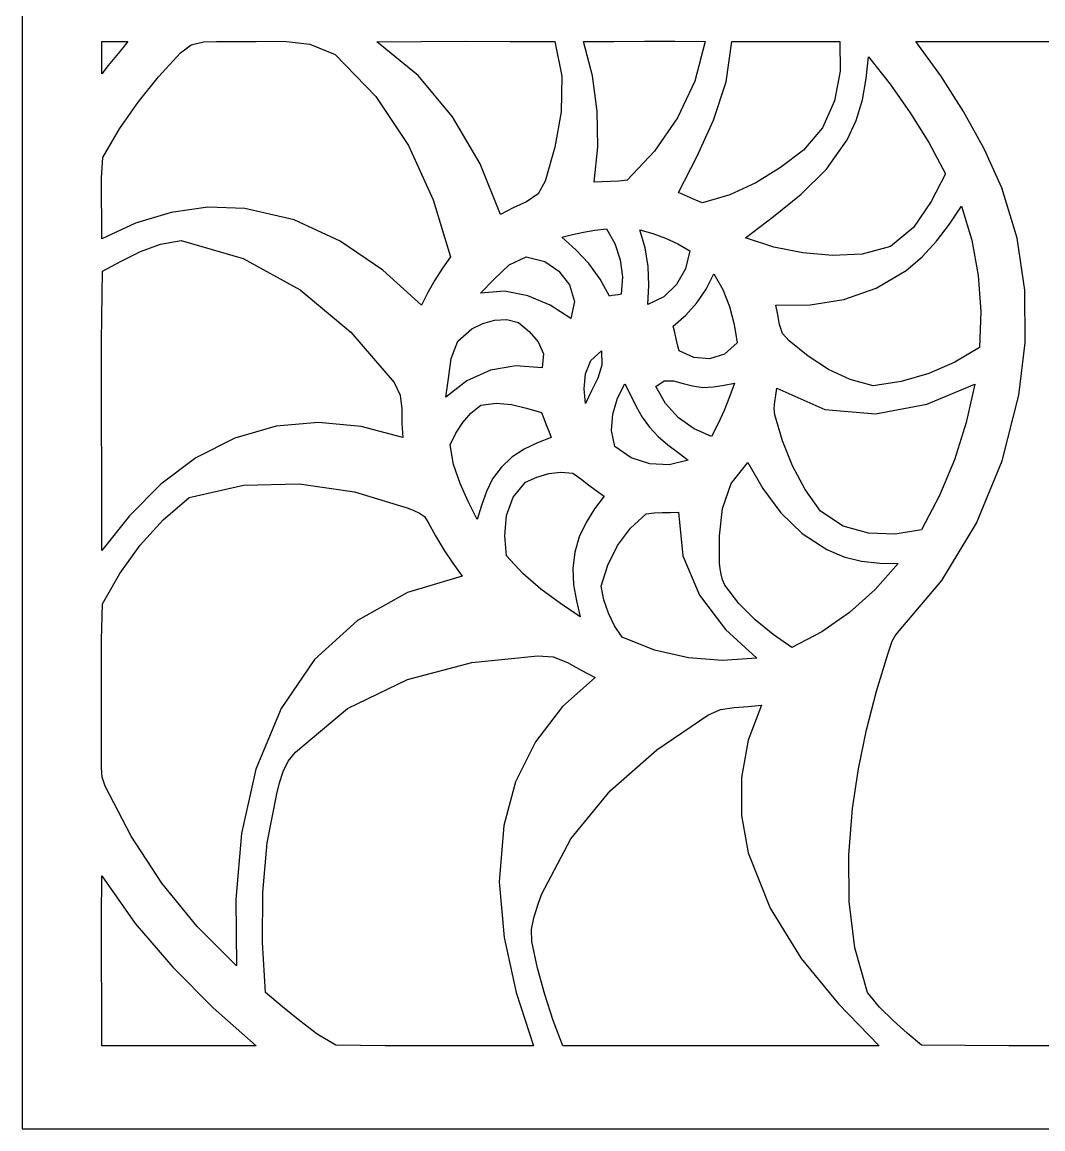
# Model space of a CAD drawing. Extents: x 0 to 72, y 0 to 127.
# Drawn here: x 0.51 to 41.42, y 50.46 to 94.81 of the extents above; entities that cross this region are included whole.
import ezdxf

# ---------------------------------------------------------------- set-up
doc = ezdxf.new("R2010")
doc.units = 0
doc.layers.add('Hacdc.withtext.simplified', color=7, linetype='CONTINUOUS')

msp = doc.modelspace()

# ---------------------------------------------------------------- linework, layer by layer
at = {"layer": 'Hacdc.withtext.simplified', "color": 7}
for p, q in [((0.514602, 107.592173), (0.514602, 88.549329)), ((0.514602, 107.592173), (0.514602, 88.549329)), ((3.710116, 93.712231), (3.710116, 94.035402)), ((3.710116, 94.035402), (3.966115, 94.035402)), ((3.710116, 93.712231), (3.710116, 94.035402)), ((3.710116, 94.035402), (3.966115, 94.035402)), ((3.966115, 94.035402), (4.223981, 94.035402)), ((3.966115, 94.035402), (4.223981, 94.035402)), ((4.223981, 94.035402), (4.485951, 94.035402)), ((4.223981, 94.035402), (4.485951, 94.035402)), ((4.485951, 94.035402), (4.753892, 94.035402)), ((4.485951, 94.035402), (4.753892, 94.035402)), ((4.753892, 94.035402), (4.494907, 93.712231)), ((4.753892, 94.035402), (4.494907, 93.712231)), ((7.282912, 93.898446), (7.778864, 94.021222)), ((7.282912, 93.898446), (7.778864, 94.021222)), ((7.778864, 94.021222), (8.306909, 94.037641)), ((7.778864, 94.021222), (8.306909, 94.037641)), ((8.306909, 94.037641), (8.823013, 94.035402)), ((8.306909, 94.037641), (8.823013, 94.035402)), ((8.823013, 94.035402), (9.895896, 94.036895)), ((8.823013, 94.035402), (9.895896, 94.036895)), ((9.895896, 94.036895), (10.982588, 94.046598)), ((9.895896, 94.036895), (10.982588, 94.046598)), ((10.982588, 94.046598), (12.0495, 93.920464)), ((10.982588, 94.046598), (12.0495, 93.920464)), ((14.724059, 94.012639), (16.510084, 94.035402)), ((14.724059, 94.012639), (16.510084, 94.035402)), ((16.386189, 92.670694), (14.724059, 94.012639)), ((16.386189, 92.670694), (14.724059, 94.012639)), ((16.510084, 94.035402), (18.292377, 94.041)), ((16.510084, 94.035402), (18.292377, 94.041)), ((18.292377, 94.041), (20.07467, 94.038015)), ((18.292377, 94.041), (20.07467, 94.038015)), ((20.07467, 94.038015), (21.860694, 94.035402)), ((20.07467, 94.038015), (21.860694, 94.035402)), ((21.860694, 94.035402), (22.142443, 92.644199)), ((21.860694, 94.035402), (22.142443, 92.644199)), ((23.011199, 94.035402), (24.228875, 94.038388)), ((23.011199, 94.035402), (24.228875, 94.038388)), ((23.371314, 92.662485), (23.011199, 94.035402)), ((23.371314, 92.662485), (23.011199, 94.035402)), ((24.228875, 94.038388), (25.450283, 94.043985)), ((24.228875, 94.038388), (25.450283, 94.043985)), ((25.450283, 94.043985), (26.672064, 94.044732)), ((25.450283, 94.043985), (26.672064, 94.044732)), ((26.672064, 94.044732), (27.88974, 94.035402)), ((26.672064, 94.044732), (27.88974, 94.035402)), ((27.88974, 94.035402), (27.475141, 92.447161)), ((27.88974, 94.035402), (27.475141, 92.447161)), ((28.723791, 92.416934), (28.954787, 94.035402)), ((28.723791, 92.416934), (28.954787, 94.035402)), ((28.954787, 94.035402), (30.029164, 94.035402)), ((28.954787, 94.035402), (30.029164, 94.035402)), ((30.029164, 94.035402), (31.109511, 94.035402)), ((30.029164, 94.035402), (31.109511, 94.035402)), ((31.109511, 94.035402), (32.193217, 94.035402)), ((31.109511, 94.035402), (32.193217, 94.035402)), ((32.193217, 94.035402), (33.279534, 94.035402)), ((32.193217, 94.035402), (33.279534, 94.035402)), ((33.279534, 94.035402), (33.295954, 92.838997)), ((33.279534, 94.035402), (33.295954, 92.838997)), ((37.327011, 92.662111), (36.326151, 94.035402)), ((36.326151, 94.035402), (43.991578, 94.035402)), ((37.327011, 92.662111), (36.326151, 94.035402)), ((36.326151, 94.035402), (43.991578, 94.035402)), ((3.710116, 93.389433), (3.710116, 93.712231)), ((3.710116, 93.389433), (3.710116, 93.712231)), ((4.494907, 93.712231), (4.23219, 93.389433)), ((4.494907, 93.712231), (4.23219, 93.389433)), ((5.981644, 92.620689), (6.863088, 93.581992)), ((5.981644, 92.620689), (6.863088, 93.581992)), ((6.863088, 93.581992), (7.282912, 93.898446)), ((6.863088, 93.581992), (7.282912, 93.898446)), ((12.0495, 93.920464), (13.062302, 93.514074)), ((12.0495, 93.920464), (13.062302, 93.514074)), ((3.710116, 93.066262), (3.710116, 93.389433)), ((3.710116, 93.066262), (3.710116, 93.389433)), ((4.23219, 93.389433), (3.969101, 93.066262)), ((4.23219, 93.389433), (3.969101, 93.066262)), ((13.062302, 93.514074), (14.689354, 91.83142)), ((13.062302, 93.514074), (14.689354, 91.83142)), ((34.341969, 92.555383), (34.430039, 93.423392)), ((34.341969, 92.555383), (34.430039, 93.423392)), ((34.430039, 93.423392), (35.296182, 92.326625)), ((34.430039, 93.423392), (35.296182, 92.326625)), ((3.710116, 92.743091), (3.710116, 93.066262)), ((3.969101, 93.066262), (3.710116, 92.743091)), ((3.710116, 92.743091), (3.710116, 93.066262)), ((3.969101, 93.066262), (3.710116, 92.743091)), ((3.710116, 92.743091), (3.710116, 92.743091)), ((3.710116, 92.743091), (3.710116, 92.743091)), ((33.295954, 92.838997), (33.07466, 91.654907)), ((33.295954, 92.838997), (33.07466, 91.654907)), ((5.164013, 91.604155), (5.981644, 92.620689)), ((5.164013, 91.604155), (5.981644, 92.620689)), ((17.765078, 91.014535), (16.386189, 92.670694)), ((17.765078, 91.014535), (16.386189, 92.670694)), ((22.142443, 92.644199), (22.116321, 91.218663)), ((22.142443, 92.644199), (22.116321, 91.218663)), ((23.559769, 91.247025), (23.371314, 92.662485)), ((23.559769, 91.247025), (23.371314, 92.662485)), ((27.475141, 92.447161), (26.779166, 90.969381)), ((27.475141, 92.447161), (26.779166, 90.969381)), ((27.475141, 92.447161), (27.475141, 92.447161)), ((27.475141, 92.447161), (27.475141, 92.447161)), ((28.225226, 90.881311), (28.723791, 92.416934)), ((28.225226, 90.881311), (28.723791, 92.416934)), ((34.187847, 91.697449), (34.341969, 92.555383)), ((34.187847, 91.697449), (34.341969, 92.555383)), ((35.296182, 92.326625), (36.102245, 91.179106)), ((35.296182, 92.326625), (36.102245, 91.179106)), ((38.243534, 91.227246), (37.327011, 92.662111)), ((38.243534, 91.227246), (37.327011, 92.662111)), ((14.689354, 91.83142), (15.996966, 89.864031)), ((14.689354, 91.83142), (15.996966, 89.864031)), ((4.418406, 90.527913), (5.164013, 91.604155)), ((4.418406, 90.527913), (5.164013, 91.604155)), ((33.07466, 91.654907), (32.593635, 90.573067)), ((33.07466, 91.654907), (32.593635, 90.573067)), ((33.07466, 91.654907), (33.07466, 91.654907)), ((33.07466, 91.654907), (33.07466, 91.654907)), ((33.94155, 90.869743), (34.187847, 91.697449)), ((33.94155, 90.869743), (34.187847, 91.697449)), ((18.864457, 89.128872), (17.765078, 91.014535)), ((18.864457, 89.128872), (17.765078, 91.014535)), ((22.116321, 91.218663), (21.866665, 89.80171)), ((22.116321, 91.218663), (21.866665, 89.80171)), ((22.116321, 91.218663), (22.116321, 91.218663)), ((22.116321, 91.218663), (22.116321, 91.218663)), ((23.580294, 89.814398), (23.559769, 91.247025)), ((23.580294, 89.814398), (23.559769, 91.247025)), ((26.779166, 90.969381), (25.855553, 89.63602)), ((26.779166, 90.969381), (25.855553, 89.63602)), ((36.102245, 91.179106), (36.844493, 89.980089)), ((36.102245, 91.179106), (36.844493, 89.980089)), ((39.064523, 89.728568), (38.243534, 91.227246)), ((39.064523, 89.728568), (38.243534, 91.227246)), ((3.752658, 89.387857), (4.418406, 90.527913)), ((3.752658, 89.387857), (4.418406, 90.527913)), ((27.558733, 89.409875), (28.225226, 90.881311)), ((27.558733, 89.409875), (28.225226, 90.881311)), ((32.593635, 90.573067), (31.830862, 89.682667)), ((32.593635, 90.573067), (31.830862, 89.682667)), ((33.577703, 90.090922), (33.94155, 90.869743)), ((33.577703, 90.090922), (33.94155, 90.869743)), ((32.75037, 88.913923), (33.577703, 90.090922)), ((32.75037, 88.913923), (33.577703, 90.090922)), ((15.996966, 89.864031), (16.992975, 87.692888)), ((15.996966, 89.864031), (16.992975, 87.692888)), ((21.866665, 89.80171), (21.477068, 88.435883)), ((21.866665, 89.80171), (21.477068, 88.435883)), ((23.437367, 88.390729), (23.580294, 89.814398)), ((23.437367, 88.390729), (23.580294, 89.814398)), ((25.855553, 89.63602), (24.75804, 88.48141)), ((25.855553, 89.63602), (24.75804, 88.48141)), ((31.830862, 89.682667), (30.90501, 88.983707)), ((31.830862, 89.682667), (30.90501, 88.983707)), ((36.844493, 89.980089), (37.518824, 88.730693)), ((36.844493, 89.980089), (37.518824, 88.730693)), ((39.777291, 88.163837), (39.064523, 89.728568)), ((39.777291, 88.163837), (39.064523, 89.728568)), ((3.695189, 88.572092), (3.752658, 89.387857)), ((3.695189, 88.572092), (3.752658, 89.387857)), ((26.824694, 87.982473), (27.558733, 89.409875)), ((26.824694, 87.982473), (27.558733, 89.409875)), ((19.688058, 87.098417), (18.864457, 89.128872)), ((19.688058, 87.098417), (18.864457, 89.128872)), ((30.90501, 88.983707), (29.919076, 88.373562)), ((30.90501, 88.983707), (29.919076, 88.373562)), ((31.734955, 87.91754), (32.75037, 88.913923)), ((31.734955, 87.91754), (32.75037, 88.913923)), ((37.518824, 88.730693), (36.948237, 87.624969)), ((37.518824, 88.730693), (36.948237, 87.624969)), ((0.514602, 88.549329), (0.514602, 69.506484)), ((0.514602, 88.549329), (0.514602, 69.506484)), ((3.691457, 87.755955), (3.695189, 88.572092)), ((3.691457, 87.755955), (3.695189, 88.572092)), ((3.695189, 88.572092), (3.695189, 88.572092)), ((3.695189, 88.572092), (3.695189, 88.572092)), ((21.477068, 88.435883), (21.191588, 87.924257)), ((21.477068, 88.435883), (21.191588, 87.924257)), ((23.760538, 88.404909), (23.437367, 88.390729)), ((23.760538, 88.404909), (23.437367, 88.390729)), ((24.08968, 88.41909), (23.760538, 88.404909)), ((24.08968, 88.41909), (23.760538, 88.404909)), ((24.422927, 88.441481), (24.08968, 88.41909)), ((24.422927, 88.441481), (24.08968, 88.41909)), ((24.75804, 88.48141), (24.422927, 88.441481)), ((24.75804, 88.48141), (24.422927, 88.441481)), ((29.919076, 88.373562), (28.877167, 87.891045)), ((29.919076, 88.373562), (28.877167, 87.891045)), ((21.191588, 87.924257), (20.726237, 87.605564)), ((21.191588, 87.924257), (20.726237, 87.605564)), ((27.064273, 87.87761), (26.824694, 87.982473)), ((27.064273, 87.87761), (26.824694, 87.982473)), ((27.303853, 87.770135), (27.064273, 87.87761)), ((27.303853, 87.770135), (27.064273, 87.87761)), ((28.877167, 87.891045), (27.783012, 87.574591)), ((28.877167, 87.891045), (27.783012, 87.574591)), ((30.624008, 87.02714), (31.734955, 87.91754)), ((30.624008, 87.02714), (31.734955, 87.91754)), ((40.393033, 86.156518), (39.777291, 88.163837)), ((40.393033, 86.156518), (39.777291, 88.163837)), ((3.707504, 86.939817), (3.691457, 87.755955)), ((3.707504, 86.939817), (3.691457, 87.755955)), ((7.955376, 87.395839), (6.487672, 87.186487)), ((7.955376, 87.395839), (6.487672, 87.186487)), ((9.440994, 87.347699), (7.955376, 87.395839)), ((9.440994, 87.347699), (7.955376, 87.395839)), ((16.992975, 87.692888), (17.685218, 85.398223)), ((16.992975, 87.692888), (17.685218, 85.398223)), ((20.189235, 87.367851), (19.688058, 87.098417)), ((20.189235, 87.367851), (19.688058, 87.098417)), ((20.726237, 87.605564), (20.189235, 87.367851)), ((20.726237, 87.605564), (20.189235, 87.367851)), ((27.543432, 87.667138), (27.303853, 87.770135)), ((27.543432, 87.667138), (27.303853, 87.770135)), ((27.783012, 87.574591), (27.543432, 87.667138)), ((27.783012, 87.574591), (27.543432, 87.667138)), ((36.948237, 87.624969), (36.230244, 86.585672)), ((36.948237, 87.624969), (36.230244, 86.585672)), ((36.948237, 87.624969), (36.948237, 87.624969)), ((36.948237, 87.624969), (36.948237, 87.624969)), ((37.68041, 86.715911), (38.158076, 87.438381)), ((37.68041, 86.715911), (38.158076, 87.438381)), ((38.158076, 87.438381), (38.567824, 86.068075)), ((38.158076, 87.438381), (38.567824, 86.068075)), ((3.710116, 86.123679), (3.707504, 86.939817)), ((3.710116, 86.123679), (3.707504, 86.939817)), ((6.487672, 87.186487), (5.064002, 86.751736)), ((6.487672, 87.186487), (5.064002, 86.751736)), ((11.414726, 86.888691), (9.440994, 87.347699)), ((11.414726, 86.888691), (9.440994, 87.347699)), ((29.508582, 86.168833), (30.624008, 87.02714)), ((29.508582, 86.168833), (30.624008, 87.02714)), ((5.064002, 86.751736), (3.710116, 86.123679)), ((5.064002, 86.751736), (3.710116, 86.123679)), ((13.264937, 86.038594), (11.414726, 86.888691)), ((13.264937, 86.038594), (11.414726, 86.888691)), ((23.467967, 86.468867), (23.927348, 86.531561)), ((23.467967, 86.468867), (23.927348, 86.531561)), ((23.927348, 86.531561), (24.266193, 85.935971)), ((23.927348, 86.531561), (24.266193, 85.935971)), ((25.484242, 85.760578), (25.269292, 86.486407)), ((25.269292, 86.486407), (25.79174, 86.336016)), ((25.484242, 85.760578), (25.269292, 86.486407)), ((25.269292, 86.486407), (25.79174, 86.336016)), ((36.230244, 86.585672), (35.320066, 85.813569)), ((36.230244, 86.585672), (35.320066, 85.813569)), ((37.162067, 86.027399), (37.68041, 86.715911)), ((37.162067, 86.027399), (37.68041, 86.715911)), ((6.055906, 85.909102), (6.884359, 86.055761)), ((6.055906, 85.909102), (6.884359, 86.055761)), ((6.884359, 86.055761), (9.372329, 85.332171)), ((6.884359, 86.055761), (9.372329, 85.332171)), ((14.971102, 84.873909), (13.264937, 86.038594)), ((14.971102, 84.873909), (13.264937, 86.038594)), ((22.137592, 86.191597), (22.573089, 86.292728)), ((22.137592, 86.191597), (22.573089, 86.292728)), ((22.70706, 85.689301), (22.137592, 86.191597)), ((22.70706, 85.689301), (22.137592, 86.191597)), ((22.573089, 86.292728), (23.016423, 86.387142)), ((22.573089, 86.292728), (23.016423, 86.387142)), ((23.016423, 86.387142), (23.467967, 86.468867)), ((23.016423, 86.387142), (23.467967, 86.468867)), ((23.016423, 86.387142), (23.016423, 86.387142)), ((23.016423, 86.387142), (23.016423, 86.387142)), ((25.79174, 86.336016), (26.302619, 86.15204)), ((25.79174, 86.336016), (26.302619, 86.15204)), ((26.302619, 86.15204), (26.797078, 85.925149)), ((26.302619, 86.15204), (26.797078, 85.925149)), ((30.636322, 85.795283), (29.508582, 86.168833)), ((30.636322, 85.795283), (29.508582, 86.168833)), ((38.567824, 86.068075), (38.83166, 84.655601)), ((38.567824, 86.068075), (38.83166, 84.655601)), ((40.693067, 84.074938), (40.393033, 86.156518)), ((40.693067, 84.074938), (40.393033, 86.156518)), ((4.487443, 85.233279), (5.25992, 85.613546)), ((4.487443, 85.233279), (5.25992, 85.613546)), ((5.25992, 85.613546), (6.055906, 85.909102)), ((5.25992, 85.613546), (6.055906, 85.909102)), ((23.224283, 85.131775), (22.70706, 85.689301)), ((23.224283, 85.131775), (22.70706, 85.689301)), ((24.266193, 85.935971), (24.481143, 85.284777)), ((24.266193, 85.935971), (24.481143, 85.284777)), ((25.596942, 85.015717), (25.484242, 85.760578)), ((25.596942, 85.015717), (25.484242, 85.760578)), ((26.797078, 85.925149), (27.271759, 85.647505)), ((26.797078, 85.925149), (27.271759, 85.647505)), ((27.271759, 85.647505), (27.101591, 84.919064)), ((27.271759, 85.647505), (27.101591, 84.919064)), ((31.801381, 85.559808), (30.636322, 85.795283)), ((31.801381, 85.559808), (30.636322, 85.795283)), ((35.320066, 85.813569), (34.174413, 85.511669)), ((35.320066, 85.813569), (34.174413, 85.511669)), ((36.588121, 85.398223), (37.162067, 86.027399)), ((36.588121, 85.398223), (37.162067, 86.027399)), ((3.731387, 84.831367), (4.487443, 85.233279)), ((3.731387, 84.831367), (4.487443, 85.233279)), ((9.372329, 85.332171), (11.658784, 84.07755)), ((9.372329, 85.332171), (11.658784, 84.07755)), ((17.685218, 85.398223), (17.358315, 84.944067)), ((17.685218, 85.398223), (17.358315, 84.944067)), ((20.039218, 85.083635), (20.711683, 85.404194)), ((20.039218, 85.083635), (20.711683, 85.404194)), ((20.711683, 85.404194), (21.455797, 85.216859)), ((20.711683, 85.404194), (21.455797, 85.216859)), ((21.455797, 85.216859), (22.017429, 84.833606)), ((21.455797, 85.216859), (22.017429, 84.833606)), ((24.481143, 85.284777), (24.568466, 84.599997)), ((24.481143, 85.284777), (24.568466, 84.599997)), ((32.986964, 85.464275), (31.801381, 85.559808)), ((32.986964, 85.464275), (31.801381, 85.559808)), ((34.174413, 85.511669), (32.986964, 85.464275)), ((34.174413, 85.511669), (32.986964, 85.464275)), ((35.942525, 84.854131), (36.588121, 85.398223)), ((35.942525, 84.854131), (36.588121, 85.398223)), ((3.70116, 82.02657), (3.731387, 84.831367)), ((3.70116, 82.02657), (3.731387, 84.831367)), ((16.513442, 83.471137), (14.971102, 84.873909)), ((16.513442, 83.471137), (14.971102, 84.873909)), ((17.358315, 84.944067), (17.051564, 84.468639)), ((17.358315, 84.944067), (17.051564, 84.468639)), ((19.43094, 84.512301), (20.039218, 85.083635)), ((19.43094, 84.512301), (20.039218, 85.083635)), ((22.017429, 84.833606), (22.449194, 84.27608)), ((22.017429, 84.833606), (22.449194, 84.27608)), ((23.677693, 84.514913), (23.224283, 85.131775)), ((23.677693, 84.514913), (23.224283, 85.131775)), ((25.626049, 84.257794), (25.596942, 85.015717)), ((25.626049, 84.257794), (25.596942, 85.015717)), ((27.101591, 84.919064), (26.741848, 84.290261)), ((27.101591, 84.919064), (26.741848, 84.290261)), ((27.101591, 84.919064), (27.101591, 84.919064)), ((27.101591, 84.919064), (27.101591, 84.919064)), ((27.932656, 84.114868), (28.230451, 84.718295)), ((27.932656, 84.114868), (28.230451, 84.718295)), ((28.230451, 84.718295), (28.595791, 84.091357)), ((28.230451, 84.718295), (28.595791, 84.091357)), ((34.743507, 84.143975), (35.942525, 84.854131)), ((34.743507, 84.143975), (35.942525, 84.854131)), ((17.051564, 84.468639), (16.768695, 83.976419)), ((17.051564, 84.468639), (16.768695, 83.976419)), ((18.878265, 83.947311), (19.43094, 84.512301)), ((18.878265, 83.947311), (19.43094, 84.512301)), ((22.449194, 84.27608), (22.645112, 83.616676)), ((22.449194, 84.27608), (22.645112, 83.616676)), ((24.054975, 83.833865), (23.677693, 84.514913)), ((24.054975, 83.833865), (23.677693, 84.514913)), ((24.568466, 84.599997), (24.523685, 83.902157)), ((24.568466, 84.599997), (24.523685, 83.902157)), ((25.589105, 83.493901), (25.626049, 84.257794)), ((25.589105, 83.493901), (25.626049, 84.257794)), ((26.741848, 84.290261), (26.226491, 83.801772)), ((26.741848, 84.290261), (26.226491, 83.801772)), ((38.83166, 84.655601), (38.939882, 83.21775)), ((38.83166, 84.655601), (38.939882, 83.21775)), ((11.658784, 84.07755), (13.694091, 82.389671)), ((11.658784, 84.07755), (13.694091, 82.389671)), ((16.768695, 83.976419), (16.513442, 83.471137)), ((16.768695, 83.976419), (16.513442, 83.471137)), ((19.845539, 84.023812), (18.878265, 83.947311)), ((19.845539, 84.023812), (18.878265, 83.947311)), ((18.878265, 83.947311), (18.878265, 83.947311)), ((18.878265, 83.947311), (18.878265, 83.947311)), ((20.784825, 83.845434), (19.845539, 84.023812)), ((20.784825, 83.845434), (19.845539, 84.023812)), ((21.676345, 83.462927), (20.784825, 83.845434)), ((21.676345, 83.462927), (20.784825, 83.845434)), ((24.155359, 83.851031), (24.054975, 83.833865)), ((24.155359, 83.851031), (24.054975, 83.833865)), ((24.281493, 83.867824), (24.155359, 83.851031)), ((24.281493, 83.867824), (24.155359, 83.851031)), ((24.411732, 83.884991), (24.281493, 83.867824)), ((24.411732, 83.884991), (24.281493, 83.867824)), ((24.523685, 83.902157), (24.411732, 83.884991)), ((24.523685, 83.902157), (24.411732, 83.884991)), ((27.556867, 83.564805), (27.932656, 84.114868)), ((27.556867, 83.564805), (27.932656, 84.114868)), ((28.595791, 84.091357), (28.867091, 83.411802)), ((28.595791, 84.091357), (28.867091, 83.411802)), ((33.444479, 83.695043), (34.743507, 84.143975)), ((33.444479, 83.695043), (34.743507, 84.143975)), ((40.705382, 81.963503), (40.693067, 84.074938)), ((40.705382, 81.963503), (40.693067, 84.074938)), ((22.499946, 82.927045), (21.676345, 83.462927)), ((22.499946, 82.927045), (21.676345, 83.462927)), ((22.645112, 83.616676), (22.499946, 82.927045)), ((22.645112, 83.616676), (22.499946, 82.927045)), ((26.226491, 83.801772), (25.589105, 83.493901)), ((26.226491, 83.801772), (25.589105, 83.493901)), ((27.113159, 83.069972), (27.556867, 83.564805)), ((27.113159, 83.069972), (27.556867, 83.564805)), ((28.867091, 83.411802), (29.054426, 82.69381)), ((28.867091, 83.411802), (29.054426, 82.69381)), ((30.7229, 83.471137), (32.089847, 83.480094)), ((30.7229, 83.471137), (32.089847, 83.480094)), ((30.794176, 83.082287), (30.7229, 83.471137)), ((30.794176, 83.082287), (30.7229, 83.471137)), ((32.089847, 83.480094), (33.444479, 83.695043)), ((32.089847, 83.480094), (33.444479, 83.695043)), ((26.61161, 82.632609), (27.113159, 83.069972)), ((26.61161, 82.632609), (27.113159, 83.069972)), ((30.861348, 82.689332), (30.794176, 83.082287)), ((30.861348, 82.689332), (30.794176, 83.082287)), ((38.939882, 83.21775), (38.882413, 81.770943)), ((38.939882, 83.21775), (38.882413, 81.770943)), ((17.978908, 82.029928), (18.537554, 82.519163)), ((17.978908, 82.029928), (18.537554, 82.519163)), ((18.537554, 82.519163), (18.977156, 82.730381)), ((18.537554, 82.519163), (18.977156, 82.730381)), ((18.977156, 82.730381), (19.450718, 82.864725)), ((18.977156, 82.730381), (19.450718, 82.864725)), ((18.977156, 82.730381), (18.977156, 82.730381)), ((18.977156, 82.730381), (18.977156, 82.730381)), ((19.450718, 82.864725), (19.936594, 82.888981)), ((19.450718, 82.864725), (19.936594, 82.888981)), ((19.936594, 82.888981), (20.412022, 82.768445)), ((19.936594, 82.888981), (20.412022, 82.768445)), ((20.412022, 82.768445), (20.828114, 82.408703)), ((20.412022, 82.768445), (20.828114, 82.408703)), ((26.672064, 82.377729), (26.61161, 82.632609)), ((26.672064, 82.377729), (26.61161, 82.632609)), ((29.054426, 82.69381), (29.167871, 81.952307)), ((29.054426, 82.69381), (29.167871, 81.952307)), ((30.992706, 82.329962), (30.861348, 82.689332)), ((30.992706, 82.329962), (30.861348, 82.689332)), ((13.694091, 82.389671), (15.427124, 80.365559)), ((13.694091, 82.389671), (15.427124, 80.365559)), ((20.828114, 82.408703), (21.200544, 81.997835)), ((20.828114, 82.408703), (21.200544, 81.997835)), ((26.728787, 82.125461), (26.672064, 82.377729)), ((26.728787, 82.125461), (26.672064, 82.377729)), ((26.785137, 81.876926), (26.728787, 82.125461)), ((26.785137, 81.876926), (26.728787, 82.125461)), ((31.255796, 82.042989), (30.992706, 82.329962)), ((31.255796, 82.042989), (30.992706, 82.329962)), ((32.00924, 81.418664), (31.255796, 82.042989)), ((32.00924, 81.418664), (31.255796, 82.042989)), ((3.696682, 79.223638), (3.70116, 82.02657)), ((3.696682, 79.223638), (3.70116, 82.02657)), ((17.712087, 81.326116), (17.978908, 82.029928)), ((17.712087, 81.326116), (17.978908, 82.029928)), ((21.200544, 81.997835), (21.412882, 81.519049)), ((21.200544, 81.997835), (21.412882, 81.519049)), ((23.303023, 81.248123), (23.735535, 81.635107)), ((23.303023, 81.248123), (23.735535, 81.635107)), ((23.735535, 81.635107), (23.752328, 81.066385)), ((23.735535, 81.635107), (23.752328, 81.066385)), ((26.845965, 81.635107), (26.785137, 81.876926)), ((26.845965, 81.635107), (26.785137, 81.876926)), ((27.439316, 81.365673), (26.845965, 81.635107)), ((27.439316, 81.365673), (26.845965, 81.635107)), ((29.167871, 81.952307), (28.658485, 81.50748)), ((29.167871, 81.952307), (28.658485, 81.50748)), ((38.882413, 81.770943), (37.899091, 81.185802)), ((38.882413, 81.770943), (37.899091, 81.185802)), ((40.458712, 79.866622), (40.705382, 81.963503)), ((40.458712, 79.866622), (40.705382, 81.963503)), ((17.596775, 80.533116), (17.712087, 81.326116)), ((17.596775, 80.533116), (17.712087, 81.326116)), ((21.412882, 81.519049), (21.349442, 80.954805)), ((21.412882, 81.519049), (21.349442, 80.954805)), ((23.088446, 80.717092), (23.303023, 81.248123)), ((23.088446, 80.717092), (23.303023, 81.248123)), ((28.062895, 81.317533), (27.439316, 81.365673)), ((28.062895, 81.317533), (27.439316, 81.365673)), ((28.658485, 81.50748), (28.062895, 81.317533)), ((28.658485, 81.50748), (28.062895, 81.317533)), ((28.658485, 81.50748), (28.658485, 81.50748)), ((28.658485, 81.50748), (28.658485, 81.50748)), ((32.826871, 80.889873), (32.00924, 81.418664)), ((32.826871, 80.889873), (32.00924, 81.418664)), ((37.899091, 81.185802), (36.847852, 80.728287)), ((37.899091, 81.185802), (36.847852, 80.728287)), ((37.899091, 81.185802), (37.899091, 81.185802)), ((37.899091, 81.185802), (37.899091, 81.185802)), ((19.285774, 80.858526), (18.33268, 80.438702)), ((19.285774, 80.858526), (18.33268, 80.438702)), ((20.306413, 81.032053), (19.285774, 80.858526)), ((20.306413, 81.032053), (19.285774, 80.858526)), ((21.349442, 80.954805), (20.306413, 81.032053)), ((21.349442, 80.954805), (20.306413, 81.032053)), ((23.037694, 80.11777), (23.088446, 80.717092)), ((23.037694, 80.11777), (23.088446, 80.717092)), ((23.752328, 81.066385), (23.583652, 80.53834)), ((23.752328, 81.066385), (23.583652, 80.53834)), ((33.700105, 80.484229), (32.826871, 80.889873)), ((33.700105, 80.484229), (32.826871, 80.889873)), ((36.847852, 80.728287), (35.748846, 80.406609)), ((36.847852, 80.728287), (35.748846, 80.406609)), ((15.427124, 80.365559), (15.669316, 79.865502)), ((15.427124, 80.365559), (15.669316, 79.865502)), ((17.493405, 79.776313), (17.596775, 80.533116)), ((17.493405, 79.776313), (17.596775, 80.533116)), ((18.33268, 80.438702), (17.493405, 79.776313)), ((18.33268, 80.438702), (17.493405, 79.776313)), ((23.583652, 80.53834), (23.331011, 80.031566)), ((23.583652, 80.53834), (23.331011, 80.031566)), ((24.369936, 79.738995), (24.672956, 80.320405)), ((24.369936, 79.738995), (24.672956, 80.320405)), ((24.672956, 80.320405), (24.900967, 79.868861)), ((24.672956, 80.320405), (24.900967, 79.868861)), ((25.908544, 80.206586), (26.249255, 80.433477)), ((25.908544, 80.206586), (26.249255, 80.433477)), ((26.249255, 80.433477), (26.619446, 80.439075)), ((26.249255, 80.433477), (26.619446, 80.439075)), ((26.619446, 80.439075), (27.001953, 80.334585)), ((26.619446, 80.439075), (27.001953, 80.334585)), ((27.001953, 80.334585), (27.378488, 80.22935)), ((27.001953, 80.334585), (27.378488, 80.22935)), ((28.220002, 80.192778), (28.642811, 80.264428)), ((28.220002, 80.192778), (28.642811, 80.264428)), ((28.642811, 80.264428), (29.061516, 80.342795)), ((28.642811, 80.264428), (29.061516, 80.342795)), ((29.061516, 80.342795), (28.864479, 79.789747)), ((29.061516, 80.342795), (28.864479, 79.789747)), ((29.061516, 80.342795), (29.061516, 80.342795)), ((29.061516, 80.342795), (29.061516, 80.342795)), ((34.621852, 80.22935), (33.700105, 80.484229)), ((34.621852, 80.22935), (33.700105, 80.484229)), ((35.748846, 80.406609), (34.621852, 80.22935)), ((35.748846, 80.406609), (34.621852, 80.22935)), ((36.766499, 79.494937), (38.6906, 80.297641)), ((36.766499, 79.494937), (38.6906, 80.297641)), ((38.6906, 80.297641), (38.351755, 78.76575)), ((38.6906, 80.297641), (38.351755, 78.76575)), ((15.669316, 79.865502), (15.73313, 79.308722)), ((15.669316, 79.865502), (15.73313, 79.308722)), ((23.096283, 79.526657), (23.037694, 80.11777)), ((23.037694, 80.11777), (23.037694, 80.11777)), ((23.096283, 79.526657), (23.037694, 80.11777)), ((23.037694, 80.11777), (23.037694, 80.11777)), ((23.331011, 80.031566), (23.096283, 79.526657)), ((23.331011, 80.031566), (23.096283, 79.526657)), ((24.900967, 79.868861), (25.123007, 79.413212)), ((24.900967, 79.868861), (25.123007, 79.413212)), ((26.300007, 79.525165), (25.908544, 80.206586)), ((26.300007, 79.525165), (25.908544, 80.206586)), ((27.378488, 80.22935), (27.797193, 80.167402)), ((27.378488, 80.22935), (27.797193, 80.167402)), ((27.797193, 80.167402), (28.220002, 80.192778)), ((27.797193, 80.167402), (28.220002, 80.192778)), ((30.675133, 79.597561), (30.722153, 79.866995)), ((30.675133, 79.597561), (30.722153, 79.866995)), ((30.722153, 79.866995), (30.765815, 80.138668)), ((30.722153, 79.866995), (30.765815, 80.138668)), ((30.765815, 80.138668), (32.677973, 79.283719)), ((30.765815, 80.138668), (32.677973, 79.283719)), ((39.790725, 77.229007), (40.458712, 79.866622)), ((39.790725, 77.229007), (40.458712, 79.866622)), ((18.502849, 79.147137), (18.899536, 79.458739)), ((18.502849, 79.147137), (18.899536, 79.458739)), ((18.899536, 79.458739), (19.50968, 79.54345)), ((18.899536, 79.458739), (19.50968, 79.54345)), ((19.50968, 79.54345), (20.12169, 79.490086)), ((19.50968, 79.54345), (20.12169, 79.490086)), ((20.12169, 79.490086), (20.729968, 79.347159)), ((20.12169, 79.490086), (20.729968, 79.347159)), ((24.182601, 79.104594), (24.369936, 79.738995)), ((24.182601, 79.104594), (24.369936, 79.738995)), ((25.123007, 79.413212), (25.364825, 78.974729)), ((25.123007, 79.413212), (25.364825, 78.974729)), ((26.819096, 78.954204), (26.300007, 79.525165)), ((26.819096, 78.954204), (26.300007, 79.525165)), ((28.864479, 79.789747), (28.651395, 79.251999)), ((28.864479, 79.789747), (28.651395, 79.251999)), ((30.651996, 79.332232), (30.675133, 79.597561)), ((30.651996, 79.332232), (30.675133, 79.597561)), ((34.719997, 79.113177), (36.766499, 79.494937)), ((34.719997, 79.113177), (36.766499, 79.494937)), ((3.704145, 76.424811), (3.696682, 79.223638)), ((3.704145, 76.424811), (3.696682, 79.223638)), ((15.73313, 79.308722), (15.729771, 78.729925)), ((15.73313, 79.308722), (15.729771, 78.729925)), ((18.169975, 78.767242), (18.502849, 79.147137)), ((18.169975, 78.767242), (18.502849, 79.147137)), ((20.729968, 79.347159), (21.328171, 79.16393)), ((20.729968, 79.347159), (21.328171, 79.16393)), ((21.328171, 79.16393), (21.424077, 78.922111)), ((21.328171, 79.16393), (21.424077, 78.922111)), ((24.139686, 78.448923), (24.182601, 79.104594)), ((24.139686, 78.448923), (24.182601, 79.104594)), ((25.364825, 78.974729), (25.652918, 78.574683)), ((25.364825, 78.974729), (25.364825, 78.974729)), ((25.364825, 78.974729), (25.652918, 78.574683)), ((25.364825, 78.974729), (25.364825, 78.974729)), ((27.442301, 78.51087), (26.819096, 78.954204)), ((27.442301, 78.51087), (26.819096, 78.954204)), ((28.651395, 79.251999), (28.414427, 78.726566)), ((28.651395, 79.251999), (28.414427, 78.726566)), ((30.680731, 79.073248), (30.651996, 79.332232)), ((30.680731, 79.073248), (30.651996, 79.332232)), ((30.98487, 78.031338), (30.680731, 79.073248)), ((30.98487, 78.031338), (30.680731, 79.073248)), ((32.677973, 79.283719), (34.719997, 79.113177)), ((32.677973, 79.283719), (34.719997, 79.113177)), ((10.690017, 78.625808), (9.036097, 78.144037)), ((10.690017, 78.625808), (9.036097, 78.144037)), ((12.393943, 78.767242), (10.690017, 78.625808)), ((12.393943, 78.767242), (10.690017, 78.625808)), ((14.101973, 78.603045), (12.393943, 78.767242)), ((14.101973, 78.603045), (12.393943, 78.767242)), ((15.767835, 78.166428), (14.101973, 78.603045)), ((15.767835, 78.166428), (14.101973, 78.603045)), ((15.729771, 78.729925), (15.767835, 78.166428)), ((15.729771, 78.729925), (15.767835, 78.166428)), ((17.893077, 78.336596), (18.169975, 78.767242)), ((17.893077, 78.336596), (18.169975, 78.767242)), ((21.424077, 78.922111), (21.519984, 78.673948)), ((21.424077, 78.922111), (21.519984, 78.673948)), ((21.519984, 78.673948), (21.61589, 78.421307)), ((21.519984, 78.673948), (21.61589, 78.421307)), ((25.652918, 78.574683), (26.000719, 78.200014)), ((25.652918, 78.574683), (26.000719, 78.200014)), ((28.145367, 78.211955), (27.442301, 78.51087)), ((28.145367, 78.211955), (27.442301, 78.51087)), ((28.414427, 78.726566), (28.145367, 78.211955)), ((28.414427, 78.726566), (28.145367, 78.211955)), ((38.351755, 78.76575), (37.881179, 77.274162)), ((38.351755, 78.76575), (37.881179, 77.274162)), ((9.036097, 78.144037), (7.472859, 77.356261)), ((9.036097, 78.144037), (7.472859, 77.356261)), ((15.767835, 78.166428), (15.767835, 78.166428)), ((15.767835, 78.166428), (15.767835, 78.166428)), ((17.663947, 77.871991), (17.893077, 78.336596)), ((17.663947, 77.871991), (17.893077, 78.336596)), ((17.893077, 78.336596), (17.893077, 78.336596)), ((17.893077, 78.336596), (17.893077, 78.336596)), ((21.711424, 78.166428), (21.165093, 77.953344)), ((21.711424, 78.166428), (21.165093, 77.953344)), ((21.61589, 78.421307), (21.711424, 78.166428)), ((21.61589, 78.421307), (21.711424, 78.166428)), ((24.268059, 77.8037), (24.139686, 78.448923)), ((24.268059, 77.8037), (24.139686, 78.448923)), ((26.000719, 78.200014), (26.390316, 77.874603)), ((26.000719, 78.200014), (26.390316, 77.874603)), ((17.803888, 77.07899), (17.663947, 77.871991)), ((17.803888, 77.07899), (17.663947, 77.871991)), ((20.63033, 77.701822), (20.135871, 77.382383)), ((20.63033, 77.701822), (20.135871, 77.382383)), ((21.165093, 77.953344), (20.63033, 77.701822)), ((21.165093, 77.953344), (20.63033, 77.701822)), ((24.928209, 77.355514), (24.268059, 77.8037)), ((24.928209, 77.355514), (24.268059, 77.8037)), ((26.390316, 77.874603), (26.800437, 77.570464)), ((26.390316, 77.874603), (26.800437, 77.570464)), ((31.38902, 77.027492), (30.98487, 78.031338)), ((31.38902, 77.027492), (30.98487, 78.031338)), ((7.472859, 77.356261), (6.06934, 76.296065)), ((7.472859, 77.356261), (6.06934, 76.296065)), ((20.135871, 77.382383), (19.708956, 76.965171)), ((20.135871, 77.382383), (19.708956, 76.965171)), ((25.666352, 77.106605), (24.928209, 77.355514)), ((25.666352, 77.106605), (24.928209, 77.355514)), ((27.207946, 77.259608), (26.439948, 77.07078)), ((27.207946, 77.259608), (26.439948, 77.07078)), ((26.800437, 77.570464), (27.207946, 77.259608)), ((26.800437, 77.570464), (27.207946, 77.259608)), ((28.932397, 76.328158), (29.594039, 77.168926)), ((28.932397, 76.328158), (29.594039, 77.168926)), ((29.594039, 77.168926), (30.20381, 76.119925)), ((29.594039, 77.168926), (30.20381, 76.119925)), ((37.881179, 77.274162), (37.28223, 75.837431)), ((37.881179, 77.274162), (37.28223, 75.837431)), ((38.757398, 74.732081), (39.790725, 77.229007)), ((38.757398, 74.732081), (39.790725, 77.229007)), ((18.063619, 76.3248), (17.803888, 77.07899)), ((18.063619, 76.3248), (17.803888, 77.07899)), ((19.708956, 76.965171), (19.367499, 76.514747)), ((19.708956, 76.965171), (19.367499, 76.514747)), ((21.14718, 76.575574), (21.621115, 76.718501)), ((21.14718, 76.575574), (21.621115, 76.718501)), ((21.621115, 76.718501), (22.103259, 76.780449)), ((21.621115, 76.718501), (22.103259, 76.780449)), ((22.103259, 76.780449), (22.585031, 76.73828)), ((22.103259, 76.780449), (22.585031, 76.73828)), ((22.585031, 76.73828), (22.901112, 76.510269)), ((22.585031, 76.73828), (22.901112, 76.510269)), ((26.439948, 77.07078), (25.666352, 77.106605)), ((26.439948, 77.07078), (25.666352, 77.106605)), ((31.896914, 76.082981), (31.38902, 77.027492)), ((31.896914, 76.082981), (31.38902, 77.027492)), ((3.710116, 73.632701), (3.704145, 76.424811)), ((3.710116, 73.632701), (3.704145, 76.424811)), ((6.06934, 76.296065), (4.817705, 75.032488)), ((6.06934, 76.296065), (4.817705, 75.032488)), ((9.387256, 76.257255), (11.616242, 76.313231)), ((9.387256, 76.257255), (11.616242, 76.313231)), ((11.616242, 76.313231), (13.833659, 75.986701)), ((11.616242, 76.313231), (13.833659, 75.986701)), ((18.395, 75.595612), (18.063619, 76.3248)), ((18.395, 75.595612), (18.063619, 76.3248)), ((19.367499, 76.514747), (19.117844, 75.999016)), ((19.367499, 76.514747), (19.117844, 75.999016)), ((20.194833, 75.781454), (20.689292, 76.375552)), ((20.194833, 75.781454), (20.689292, 76.375552)), ((20.689292, 76.375552), (21.14718, 76.575574)), ((20.689292, 76.375552), (21.14718, 76.575574)), ((22.901112, 76.510269), (23.213461, 76.273674)), ((22.901112, 76.510269), (23.213461, 76.273674)), ((23.213461, 76.273674), (23.52581, 76.03708)), ((23.213461, 76.273674), (23.52581, 76.03708)), ((28.581984, 75.321327), (28.932397, 76.328158)), ((28.581984, 75.321327), (28.932397, 76.328158)), ((7.203798, 75.763542), (9.387256, 76.257255)), ((7.203798, 75.763542), (9.387256, 76.257255)), ((13.833659, 75.986701), (15.980919, 75.332895)), ((13.833659, 75.986701), (15.980919, 75.332895)), ((19.117844, 75.999016), (18.924165, 75.444475)), ((19.117844, 75.999016), (18.924165, 75.444475)), ((23.52581, 76.03708), (23.841891, 75.809069)), ((23.52581, 76.03708), (23.841891, 75.809069)), ((30.20381, 76.119925), (30.925535, 75.151531)), ((30.20381, 76.119925), (30.925535, 75.151531)), ((32.512656, 75.21945), (31.896914, 76.082981)), ((32.512656, 75.21945), (31.896914, 76.082981)), ((37.28223, 75.837431), (36.560133, 74.47123)), ((37.28223, 75.837431), (36.560133, 74.47123)), ((6.169725, 74.871276), (7.203798, 75.763542)), ((6.169725, 74.871276), (7.203798, 75.763542)), ((18.750265, 74.879485), (18.395, 75.595612)), ((18.750265, 74.879485), (18.395, 75.595612)), ((18.924165, 75.444475), (18.750265, 74.879485)), ((18.924165, 75.444475), (18.750265, 74.879485)), ((19.929877, 75.038086), (20.194833, 75.781454)), ((19.929877, 75.038086), (20.194833, 75.781454)), ((23.841891, 75.809069), (23.455279, 75.301922)), ((23.841891, 75.809069), (23.455279, 75.301922)), ((4.817705, 75.032488), (3.710116, 73.632701)), ((4.817705, 75.032488), (3.710116, 73.632701)), ((15.980919, 75.332895), (16.211916, 75.238108)), ((15.980919, 75.332895), (16.211916, 75.238108)), ((16.211916, 75.238108), (16.438807, 75.137351)), ((16.211916, 75.238108), (16.438807, 75.137351)), ((16.438807, 75.137351), (16.633979, 74.998156)), ((16.438807, 75.137351), (16.633979, 74.998156)), ((16.633979, 74.998156), (16.769069, 74.788803)), ((16.633979, 74.998156), (16.769069, 74.788803)), ((19.853003, 74.226799), (19.929877, 75.038086)), ((19.853003, 74.226799), (19.929877, 75.038086)), ((23.455279, 75.301922), (23.11233, 74.763427)), ((23.455279, 75.301922), (23.11233, 74.763427)), ((24.894623, 74.538029), (25.524918, 75.106004)), ((24.894623, 74.538029), (25.524918, 75.106004)), ((25.524918, 75.106004), (25.844731, 75.142575)), ((25.524918, 75.106004), (25.844731, 75.142575)), ((25.844731, 75.142575), (26.166783, 75.157129)), ((25.844731, 75.142575), (26.166783, 75.157129)), ((26.166783, 75.157129), (26.492566, 75.163473)), ((26.166783, 75.157129), (26.492566, 75.163473)), ((26.492566, 75.163473), (26.824694, 75.174295)), ((26.492566, 75.163473), (26.824694, 75.174295)), ((26.824694, 75.174295), (26.987399, 73.418498)), ((26.824694, 75.174295), (26.987399, 73.418498)), ((28.455477, 74.229784), (28.581984, 75.321327)), ((28.455477, 74.229784), (28.581984, 75.321327)), ((30.925535, 75.151531), (31.774885, 74.319347)), ((30.925535, 75.151531), (31.774885, 74.319347)), ((33.411639, 74.614903), (32.512656, 75.21945)), ((33.411639, 74.614903), (32.512656, 75.21945)), ((5.243873, 73.845039), (6.169725, 74.871276)), ((5.243873, 73.845039), (6.169725, 74.871276)), ((16.769069, 74.788803), (17.081418, 74.218962)), ((16.769069, 74.788803), (17.081418, 74.218962)), ((23.11233, 74.763427), (22.841403, 74.186123)), ((23.11233, 74.763427), (22.841403, 74.186123)), ((24.380012, 73.842427), (24.894623, 74.538029)), ((24.380012, 73.842427), (24.894623, 74.538029)), ((34.432651, 74.32681), (33.411639, 74.614903)), ((34.432651, 74.32681), (33.411639, 74.614903)), ((37.375897, 72.438908), (38.757398, 74.732081)), ((37.375897, 72.438908), (38.757398, 74.732081)), ((17.081418, 74.218962), (17.413545, 73.666661)), ((17.081418, 74.218962), (17.413545, 73.666661)), ((19.92204, 73.428574), (19.853003, 74.226799)), ((19.92204, 73.428574), (19.853003, 74.226799)), ((22.841403, 74.186123), (22.670488, 73.564783)), ((22.841403, 74.186123), (22.670488, 73.564783)), ((28.464806, 73.133764), (28.455477, 74.229784)), ((28.464806, 73.133764), (28.455477, 74.229784)), ((31.774885, 74.319347), (32.768282, 73.677856)), ((31.774885, 74.319347), (32.768282, 73.677856)), ((35.505162, 74.298076), (34.432651, 74.32681)), ((35.505162, 74.298076), (34.432651, 74.32681)), ((36.560133, 74.47123), (35.505162, 74.298076)), ((36.560133, 74.47123), (35.505162, 74.298076)), ((35.505162, 74.298076), (35.505162, 74.298076)), ((35.505162, 74.298076), (35.505162, 74.298076)), ((4.429601, 72.712447), (5.243873, 73.845039)), ((4.429601, 72.712447), (5.243873, 73.845039)), ((17.413545, 73.666661), (17.769929, 73.131152)), ((17.413545, 73.666661), (17.769929, 73.131152)), ((23.98519, 73.053158), (24.380012, 73.842427)), ((23.98519, 73.053158), (24.380012, 73.842427)), ((32.768282, 73.677856), (33.444852, 73.388271)), ((32.768282, 73.677856), (33.444852, 73.388271)), ((20.576593, 72.714313), (19.92204, 73.428574)), ((20.576593, 72.714313), (19.92204, 73.428574)), ((22.670488, 73.564783), (22.583911, 72.915455)), ((22.670488, 73.564783), (22.583911, 72.915455)), ((26.987399, 73.418498), (27.663222, 71.841825)), ((26.987399, 73.418498), (27.663222, 71.841825)), ((33.444852, 73.388271), (34.155754, 73.216236)), ((33.444852, 73.388271), (34.155754, 73.216236)), ((34.155754, 73.216236), (34.886434, 73.132644)), ((34.155754, 73.216236), (34.886434, 73.132644)), ((17.769929, 73.131152), (18.153928, 72.612436)), ((17.769929, 73.131152), (18.153928, 72.612436)), ((22.583911, 72.915455), (22.617124, 72.263889)), ((22.583911, 72.915455), (22.617124, 72.263889)), ((23.714264, 72.204553), (23.98519, 73.053158)), ((23.714264, 72.204553), (23.98519, 73.053158)), ((23.98519, 73.053158), (23.98519, 73.053158)), ((23.98519, 73.053158), (23.98519, 73.053158)), ((28.492048, 72.909485), (28.464806, 73.133764)), ((28.492048, 72.909485), (28.464806, 73.133764)), ((28.523395, 72.683339), (28.492048, 72.909485)), ((28.523395, 72.683339), (28.492048, 72.909485)), ((35.623085, 73.111), (34.696487, 72.073568)), ((35.623085, 73.111), (34.696487, 72.073568)), ((34.886434, 73.132644), (35.623085, 73.111)), ((34.886434, 73.132644), (35.623085, 73.111)), ((3.731387, 71.501488), (4.429601, 72.712447)), ((3.731387, 71.501488), (4.429601, 72.712447)), ((18.153928, 72.612436), (15.961514, 71.955644)), ((18.153928, 72.612436), (15.961514, 71.955644)), ((21.3069, 72.08551), (20.576593, 72.714313)), ((21.3069, 72.08551), (20.576593, 72.714313)), ((28.578625, 72.461299), (28.523395, 72.683339)), ((28.578625, 72.461299), (28.523395, 72.683339)), ((28.67789, 72.249708), (28.578625, 72.461299)), ((28.67789, 72.249708), (28.578625, 72.461299)), ((35.665628, 70.413304), (37.375897, 72.438908)), ((35.665628, 70.413304), (37.375897, 72.438908)), ((15.961514, 71.955644), (13.954568, 70.827157)), ((15.961514, 71.955644), (13.954568, 70.827157)), ((22.084974, 71.515669), (21.3069, 72.08551)), ((22.084974, 71.515669), (21.3069, 72.08551)), ((22.617124, 72.263889), (22.730197, 71.6168)), ((22.617124, 72.263889), (22.617124, 72.263889)), ((22.617124, 72.263889), (22.730197, 71.6168)), ((22.617124, 72.263889), (22.617124, 72.263889)), ((23.829576, 71.659342), (23.714264, 72.204553)), ((23.829576, 71.659342), (23.714264, 72.204553)), ((27.663222, 71.841825), (28.702893, 70.468908)), ((27.663222, 71.841825), (28.702893, 70.468908)), ((29.241387, 71.512683), (28.67789, 72.249708)), ((29.241387, 71.512683), (28.67789, 72.249708)), ((34.696487, 72.073568), (33.676222, 71.152941)), ((34.696487, 72.073568), (33.676222, 71.152941)), ((3.694816, 70.039381), (3.731387, 71.501488)), ((3.694816, 70.039381), (3.731387, 71.501488)), ((22.883572, 70.98016), (22.084974, 71.515669)), ((22.883572, 70.98016), (22.084974, 71.515669)), ((22.730197, 71.6168), (22.883572, 70.98016)), ((22.730197, 71.6168), (22.883572, 70.98016)), ((24.012432, 71.124953), (23.829576, 71.659342)), ((24.012432, 71.124953), (23.829576, 71.659342)), ((29.892208, 70.858504), (29.241387, 71.512683)), ((29.892208, 70.858504), (29.241387, 71.512683)), ((24.259475, 70.620044), (24.012432, 71.124953)), ((24.259475, 70.620044), (24.012432, 71.124953)), ((33.676222, 71.152941), (32.564154, 70.372628)), ((33.676222, 71.152941), (32.564154, 70.372628)), ((13.954568, 70.827157), (12.231237, 69.265039)), ((13.954568, 70.827157), (12.231237, 69.265039)), ((24.566227, 70.164022), (24.259475, 70.620044)), ((24.566227, 70.164022), (24.259475, 70.620044)), ((30.607215, 70.276348), (29.892208, 70.858504)), ((29.892208, 70.858504), (29.892208, 70.858504)), ((30.607215, 70.276348), (29.892208, 70.858504)), ((29.892208, 70.858504), (29.892208, 70.858504)), ((25.863763, 69.650531), (24.566227, 70.164022)), ((25.863763, 69.650531), (24.566227, 70.164022)), ((28.702893, 70.468908), (29.956021, 69.325494)), ((28.702893, 70.468908), (29.956021, 69.325494)), ((31.362152, 69.75614), (30.607215, 70.276348)), ((31.362152, 69.75614), (30.607215, 70.276348)), ((32.564154, 70.372628), (31.362152, 69.75614)), ((32.564154, 70.372628), (31.362152, 69.75614)), ((35.385745, 70.005422), (35.502922, 70.224104)), ((35.385745, 70.005422), (35.502922, 70.224104)), ((35.502922, 70.224104), (35.665628, 70.413304)), ((35.502922, 70.224104), (35.665628, 70.413304)), ((3.694069, 68.577274), (3.694816, 70.039381)), ((3.694069, 68.577274), (3.694816, 70.039381)), ((27.213544, 69.336689), (25.863763, 69.650531)), ((27.213544, 69.336689), (25.863763, 69.650531)), ((35.218189, 69.529248), (35.296929, 69.769574)), ((35.218189, 69.529248), (35.296929, 69.769574)), ((35.296929, 69.769574), (35.385745, 70.005422)), ((35.296929, 69.769574), (35.385745, 70.005422)), ((0.514602, 69.506484), (0.514602, 50.464013)), ((0.514602, 69.506484), (0.514602, 50.464013)), ((12.231237, 69.265039), (10.889293, 67.307726)), ((12.231237, 69.265039), (10.889293, 67.307726)), ((18.540913, 69.151593), (21.179273, 69.415802)), ((18.540913, 69.151593), (21.179273, 69.415802)), ((21.179273, 69.415802), (21.79912, 69.383336)), ((21.179273, 69.415802), (21.79912, 69.383336)), ((21.79912, 69.383336), (22.369334, 69.155325)), ((21.79912, 69.383336), (22.369334, 69.155325)), ((28.586835, 69.226975), (27.213544, 69.336689)), ((28.586835, 69.226975), (27.213544, 69.336689)), ((29.956021, 69.325494), (28.586835, 69.226975)), ((29.956021, 69.325494), (28.586835, 69.226975)), ((34.752464, 68.003701), (35.218189, 69.529248)), ((34.752464, 68.003701), (35.218189, 69.529248)), ((15.954423, 68.475023), (18.540913, 69.151593)), ((15.954423, 68.475023), (18.540913, 69.151593)), ((22.369334, 69.155325), (22.919397, 68.842229)), ((22.369334, 69.155325), (22.919397, 68.842229)), ((22.919397, 68.842229), (23.479909, 68.55451)), ((22.919397, 68.842229), (23.479909, 68.55451)), ((3.701533, 67.114794), (3.694069, 68.577274)), ((3.701533, 67.114794), (3.694069, 68.577274)), ((13.551537, 67.305487), (15.954423, 68.475023)), ((13.551537, 67.305487), (15.954423, 68.475023)), ((23.479909, 68.55451), (22.164087, 67.390571)), ((23.479909, 68.55451), (22.164087, 67.390571)), ((34.352791, 66.454644), (34.752464, 68.003701)), ((34.352791, 66.454644), (34.752464, 68.003701)), ((29.604861, 67.383108), (30.147834, 67.443562)), ((29.604861, 67.383108), (30.147834, 67.443562)), ((30.147834, 67.443562), (29.60934, 66.037805)), ((30.147834, 67.443562), (29.60934, 66.037805)), ((3.688845, 65.652686), (3.701533, 67.114794)), ((3.688845, 65.652686), (3.701533, 67.114794)), ((10.889293, 67.307726), (9.87873, 64.879837)), ((10.889293, 67.307726), (9.87873, 64.879837)), ((11.464359, 65.562004), (13.551537, 67.305487)), ((11.464359, 65.562004), (13.551537, 67.305487)), ((22.164087, 67.390571), (21.088591, 65.975858)), ((22.164087, 67.390571), (21.088591, 65.975858)), ((25.953699, 65.654552), (27.996096, 67.03568)), ((25.953699, 65.654552), (27.996096, 67.03568)), ((27.996096, 67.03568), (28.503243, 67.261825)), ((27.996096, 67.03568), (28.503243, 67.261825)), ((28.503243, 67.261825), (29.048082, 67.350268)), ((28.503243, 67.261825), (29.048082, 67.350268)), ((29.048082, 67.350268), (29.604861, 67.383108)), ((29.048082, 67.350268), (29.604861, 67.383108)), ((34.028874, 64.884688), (34.352791, 66.454644)), ((34.028874, 64.884688), (34.352791, 66.454644)), ((3.691084, 65.27951), (3.688845, 65.652686)), ((3.691084, 65.27951), (3.688845, 65.652686)), ((21.088591, 65.975858), (20.292232, 64.365599)), ((21.088591, 65.975858), (20.292232, 64.365599)), ((24.087068, 64.011828), (25.953699, 65.654552)), ((24.087068, 64.011828), (25.953699, 65.654552)), ((29.60934, 66.037805), (29.338413, 64.544724)), ((29.60934, 66.037805), (29.338413, 64.544724)), ((3.691457, 64.910438), (3.691084, 65.27951)), ((3.691084, 65.27951), (3.691084, 65.27951)), ((3.691457, 64.910438), (3.691084, 65.27951)), ((3.691084, 65.27951), (3.691084, 65.27951)), ((10.972139, 64.782811), (11.171415, 65.201142)), ((10.972139, 64.782811), (11.171415, 65.201142)), ((11.171415, 65.201142), (11.464359, 65.562004)), ((11.171415, 65.201142), (11.464359, 65.562004)), ((3.727655, 64.549576), (3.691457, 64.910438)), ((3.727655, 64.549576), (3.691457, 64.910438)), ((9.87873, 64.879837), (9.30777, 62.303424)), ((9.87873, 64.879837), (9.30777, 62.303424)), ((10.83257, 64.334626), (10.972139, 64.782811)), ((10.83257, 64.334626), (10.972139, 64.782811)), ((33.790787, 63.295328), (34.028874, 64.884688)), ((33.790787, 63.295328), (34.028874, 64.884688)), ((3.837743, 64.201775), (3.727655, 64.549576)), ((3.837743, 64.201775), (3.727655, 64.549576)), ((10.718751, 63.884574), (10.83257, 64.334626)), ((10.718751, 63.884574), (10.83257, 64.334626)), ((20.292232, 64.365599), (19.815685, 62.615026)), ((20.292232, 64.365599), (19.815685, 62.615026)), ((29.338413, 64.544724), (29.33916, 63.022162)), ((29.338413, 64.544724), (29.33916, 63.022162)), ((4.881891, 62.189232), (3.837743, 64.201775)), ((4.881891, 62.189232), (3.837743, 64.201775)), ((10.337365, 61.923903), (10.718751, 63.884574)), ((10.337365, 61.923903), (10.718751, 63.884574)), ((22.507783, 62.084742), (24.087068, 64.011828)), ((22.507783, 62.084742), (24.087068, 64.011828)), ((29.33916, 63.022162), (29.61531, 61.526843)), ((29.33916, 63.022162), (29.61531, 61.526843)), ((33.644128, 61.439519), (33.790787, 63.295328)), ((33.644128, 61.439519), (33.790787, 63.295328)), ((19.815685, 62.615026), (19.633575, 60.367009)), ((19.815685, 62.615026), (19.633575, 60.367009)), ((6.11748, 60.30842), (4.881891, 62.189232)), ((6.11748, 60.30842), (4.881891, 62.189232)), ((9.30777, 62.303424), (9.079758, 59.650509)), ((9.30777, 62.303424), (9.079758, 59.650509)), ((21.328171, 59.849412), (22.507783, 62.084742)), ((21.328171, 59.849412), (22.507783, 62.084742)), ((10.159732, 59.931511), (10.337365, 61.923903)), ((10.159732, 59.931511), (10.337365, 61.923903)), ((29.61531, 61.526843), (30.491157, 59.301962)), ((29.61531, 61.526843), (30.491157, 59.301962)), ((33.657563, 59.568783), (33.644128, 61.439519)), ((33.657563, 59.568783), (33.644128, 61.439519)), ((3.70116, 58.897065), (3.710116, 60.597259)), ((3.70116, 58.897065), (3.710116, 60.597259)), ((3.710116, 60.597259), (5.049821, 58.692937)), ((3.710116, 60.597259), (5.049821, 58.692937)), ((7.528835, 58.572028), (6.11748, 60.30842)), ((7.528835, 58.572028), (6.11748, 60.30842)), ((19.633575, 60.367009), (19.828746, 58.12944)), ((19.633575, 60.367009), (19.828746, 58.12944)), ((10.149657, 57.926432), (10.159732, 59.931511)), ((10.149657, 57.926432), (10.159732, 59.931511)), ((9.079758, 59.650509), (9.09991, 56.993116)), ((9.079758, 59.650509), (9.09991, 56.993116)), ((21.169571, 59.389658), (21.328171, 59.849412)), ((21.169571, 59.389658), (21.328171, 59.849412)), ((33.886693, 57.719692), (33.657563, 59.568783)), ((33.886693, 57.719692), (33.657563, 59.568783)), ((21.016568, 58.925426), (21.169571, 59.389658)), ((21.016568, 58.925426), (21.169571, 59.389658)), ((30.491157, 59.301962), (31.732343, 57.295763)), ((30.491157, 59.301962), (31.732343, 57.295763)), ((3.701906, 57.197244), (3.70116, 58.897065)), ((3.701906, 57.197244), (3.70116, 58.897065)), ((5.049821, 58.692937), (6.551485, 56.941618)), ((5.049821, 58.692937), (6.551485, 56.941618)), ((9.09991, 56.993116), (7.528835, 58.572028)), ((9.09991, 56.993116), (7.528835, 58.572028)), ((20.92402, 58.452984), (21.016568, 58.925426)), ((20.92402, 58.452984), (21.016568, 58.925426)), ((19.828746, 58.12944), (20.316115, 55.929935)), ((19.828746, 58.12944), (20.316115, 55.929935)), ((20.944545, 57.967481), (20.92402, 58.452984)), ((20.944545, 57.967481), (20.92402, 58.452984)), ((10.271686, 55.927323), (10.149657, 57.926432)), ((10.271686, 55.927323), (10.149657, 57.926432)), ((21.17069, 56.901688), (20.944545, 57.967481)), ((21.17069, 56.901688), (20.944545, 57.967481)), ((34.387497, 55.927323), (33.886693, 57.719692)), ((34.387497, 55.927323), (33.886693, 57.719692)), ((31.732343, 57.295763), (33.225051, 55.472794)), ((31.732343, 57.295763), (33.225051, 55.472794)), ((3.707131, 55.496677), (3.701906, 57.197244)), ((3.707131, 55.496677), (3.701906, 57.197244)), ((6.551485, 56.941618), (8.17667, 55.318298)), ((6.551485, 56.941618), (8.17667, 55.318298)), ((21.458783, 55.847836), (21.17069, 56.901688)), ((21.458783, 55.847836), (21.17069, 56.901688)), ((10.95348, 55.355616), (10.271686, 55.927323)), ((10.95348, 55.355616), (10.271686, 55.927323)), ((20.316115, 55.929935), (21.008731, 53.79611)), ((20.316115, 55.929935), (21.008731, 53.79611)), ((34.879717, 55.342928), (34.387497, 55.927323)), ((34.879717, 55.342928), (34.387497, 55.927323)), ((3.710116, 53.79611), (3.707131, 55.496677)), ((3.710116, 53.79611), (3.707131, 55.496677)), ((21.798374, 54.811524), (21.458783, 55.847836)), ((21.798374, 54.811524), (21.458783, 55.847836)), ((33.225051, 55.472794), (34.856207, 53.79611)), ((33.225051, 55.472794), (34.856207, 53.79611)), ((8.17667, 55.318298), (9.88806, 53.79611)), ((8.17667, 55.318298), (9.88806, 53.79611)), ((11.637886, 54.788387), (10.95348, 55.355616)), ((11.637886, 54.788387), (10.95348, 55.355616)), ((35.417838, 54.80518), (34.879717, 55.342928)), ((35.417838, 54.80518), (34.879717, 55.342928)), ((12.341698, 54.263327), (11.637886, 54.788387)), ((12.341698, 54.263327), (11.637886, 54.788387)), ((22.180507, 53.79611), (21.798374, 54.811524)), ((22.180507, 53.79611), (21.798374, 54.811524)), ((35.983948, 54.301765), (35.417838, 54.80518)), ((35.983948, 54.301765), (35.417838, 54.80518)), ((13.083574, 53.819247), (12.341698, 54.263327)), ((13.083574, 53.819247), (12.341698, 54.263327)), ((36.560133, 53.819247), (35.983948, 54.301765)), ((36.560133, 53.819247), (35.983948, 54.301765)), ((5.247605, 53.793124), (3.710116, 53.79611)), ((5.247605, 53.793124), (3.710116, 53.79611)), ((6.791065, 53.7879), (5.247605, 53.793124)), ((6.791065, 53.7879), (5.247605, 53.793124)), ((8.338629, 53.78678), (6.791065, 53.7879)), ((8.338629, 53.78678), (6.791065, 53.7879)), ((9.88806, 53.79611), (8.338629, 53.78678)), ((9.88806, 53.79611), (8.338629, 53.78678)), ((8.338629, 53.78678), (8.338629, 53.78678)), ((8.338629, 53.78678), (8.338629, 53.78678)), ((15.06477, 53.79611), (13.083574, 53.819247)), ((15.06477, 53.79611), (13.083574, 53.819247)), ((17.045966, 53.790885), (15.06477, 53.79611)), ((17.045966, 53.790885), (15.06477, 53.79611)), ((19.027535, 53.793498), (17.045966, 53.790885)), ((19.027535, 53.793498), (17.045966, 53.790885)), ((21.008731, 53.79611), (19.027535, 53.793498)), ((21.008731, 53.79611), (19.027535, 53.793498)), ((19.027535, 53.793498), (19.027535, 53.793498)), ((19.027535, 53.793498), (19.027535, 53.793498)), ((25.347286, 53.793124), (22.180507, 53.79611)), ((25.347286, 53.793124), (22.180507, 53.79611)), ((28.51817, 53.7879), (25.347286, 53.793124)), ((28.51817, 53.7879), (25.347286, 53.793124)), ((31.689055, 53.78678), (28.51817, 53.7879)), ((31.689055, 53.78678), (28.51817, 53.7879)), ((34.856207, 53.79611), (31.689055, 53.78678)), ((34.856207, 53.79611), (31.689055, 53.78678)), ((31.689055, 53.78678), (31.689055, 53.78678)), ((31.689055, 53.78678), (31.689055, 53.78678)), ((40.059413, 53.793498), (36.560133, 53.819247)), ((40.059413, 53.793498), (36.560133, 53.819247)), ((43.558692, 53.784914), (40.059413, 53.793498)), ((43.558692, 53.784914), (40.059413, 53.793498)), ((0.514602, 50.464013), (18.409554, 50.464013)), ((0.514602, 50.464013), (18.409554, 50.464013)), ((18.409554, 50.464013), (36.304506, 50.464013)), ((18.409554, 50.464013), (36.304506, 50.464013)), ((36.304506, 50.464013), (54.199832, 50.464013)), ((36.304506, 50.464013), (54.199832, 50.464013))]:
    msp.add_line(p, q, dxfattribs=at)

doc.saveas('drawing.dxf')
